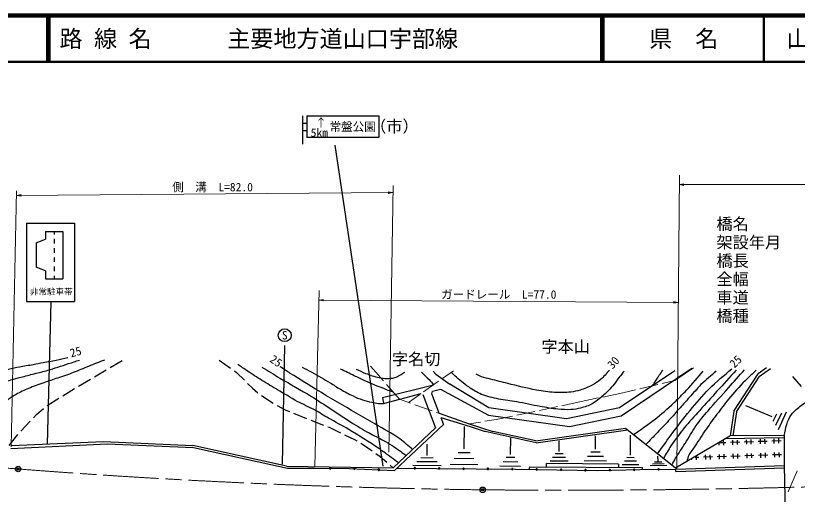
# Model space of a CAD drawing. Units: millimetres, scale not verified. Extents: x 40000 to 680000, y 20000 to 380000.
# Drawn here: x 170887 to 340239, y 276265 to 380000 of the extents above; entities that cross this region are included whole.
import ezdxf
from ezdxf.enums import TextEntityAlignment as Align

# ---------------------------------------------------------------- set-up
doc = ezdxf.new("R2010")
doc.units = ezdxf.units.MM
doc.header["$LTSCALE"] = 1000
doc.header["$PDMODE"] = 32
doc.header["$PDSIZE"] = 500
doc.linetypes.add('CHAIN', pattern=[18.5, 12, -1.5, 3.5, -1.5])
for name, color, linetype, lineweight in [('M-BGD', 7, 'Continuous', 25), ('M-BMK', 2, 'CHAIN', 13), ('M-BMK-HTXT', 7, 'Continuous', 13), ('M-BMK-SRVR', 3, 'Continuous', 25), ('M-STR-HTXT', 7, 'Continuous', 13), ('M-STR-STR1', 1, 'Continuous', 25), ('M-STR-STRC', 7, 'Continuous', 25), ('M-TTL', 2, 'Continuous', 140), ('M-TTL-LINE', 7, 'Continuous', 50)]:
    doc.layers.add(name, color=color, linetype=linetype, lineweight=lineweight)
doc.layers.add('M-TTL-TXT', color=7, linetype='Continuous')
doc.styles.add('ＭＳ ゴシック', font='')
doc.styles.get('ＭＳ ゴシック').set_extended_font_data('MS Gothic')

# ---------------------------------------------------------------- blocks, each defined once
blk = doc.blocks.new('open_arrow')
at = {"color": 0, "linetype": 'Continuous', "lineweight": -2}
blk.add_lwpolyline([(7.5, 1.25), (0, 0), (7.5, -1.25)], dxfattribs=at)

msp = doc.modelspace()

# ---------------------------------------------------------------- linework, layer by layer
at = {"layer": 'M-BGD'}
for p, q in [((191388, 303739), (193968, 305250)), ((215006, 305332), (217451, 303610)), ((187946, 301723), (190527, 303235)), ((302065, 293247), (317369, 303633)), ((333541, 303669), (331748, 302348)), ((334385, 303500), (331947, 301760)), ((218266, 303036), (218770, 302680)), ((218770, 302680), (220446, 300999)), ((261366, 302961), (261924, 302326)), ((261924, 302326), (264972, 300174)), ((313681, 303001), (301717, 295032)), ((326480, 294306), (331748, 302348)), ((327045, 294121), (331947, 301760)), ((341138, 299617), (339239, 301820)), ((184505, 299708), (187086, 301219)), ((221150, 300293), (222180, 299259)), ((250330, 297227), (261405, 299986)), ((273374, 295010), (264972, 300174)), ((181114, 297610), (183648, 299199)), ((222180, 299259), (223376, 298302)), ((250593, 295968), (258720, 298103)), ((261022, 298060), (261231, 298613)), ((262622, 293844), (261022, 298060)), ((261231, 298613), (262893, 299038)), ((262893, 299038), (273342, 293440)), ((177735, 295492), (180269, 297081)), ((224167, 297697), (226656, 296038)), ((250330, 297227), (250593, 295968)), ((259104, 297878), (261849, 290660)), ((175429, 293589), (176959, 294869)), ((227514, 295532), (229436, 294501)), ((290207, 292635), (273374, 295010)), ((301717, 295032), (290207, 292635)), ((334757, 293088), (329089, 295464)), ((174744, 292865), (175429, 293589)), ((229436, 294501), (230189, 294204)), ((231116, 293838), (233898, 292740)), ((262622, 293844), (269118, 291550)), ((273342, 293440), (290877, 290979)), ((290877, 290979), (302065, 293247)), ((326480, 294306), (325654, 288963)), ((327045, 294121), (326291, 288966)), ((335687, 293668), (334928, 292048)), ((336766, 293863), (335500, 291161)), ((337845, 294057), (336072, 290275)), ((172004, 289968), (174059, 292141)), ((234825, 292373), (237607, 291274)), ((263548, 291403), (252955, 281423)), ((263006, 292907), (263585, 291438)), ((263006, 292907), (269382, 290941)), ((269118, 291550), (274264, 289904)), ((238534, 290908), (238775, 290813)), ((238775, 290813), (241234, 289623)), ((261849, 290660), (252699, 282015)), ((268079, 286117), (268155, 290952)), ((269382, 290941), (272626, 289865)), ((283676, 287464), (272626, 289865)), ((283560, 287885), (274264, 289904)), ((283560, 287885), (303015, 290590)), ((283676, 287464), (303482, 290219)), ((303026, 290581), (314133, 281765)), ((169479, 286884), (171328, 289236)), ((242132, 289189), (244306, 288136)), ((244306, 288136), (244804, 287849)), ((278094, 284877), (278151, 288490)), ((296504, 286063), (296527, 288933)), ((304094, 284742), (304081, 289109)), ((313847, 281992), (325643, 288963)), ((324279, 286942), (324246, 287938)), ((337405, 288544), (324488, 288281)), ((337384, 289013), (325643, 288963)), ((326272, 287008), (326239, 288004)), ((327268, 287041), (327235, 288038)), ((329261, 287108), (329228, 288104)), ((330258, 287141), (330224, 288137)), ((332250, 287207), (332217, 288204)), ((333247, 287241), (333214, 288237)), ((335240, 287307), (335206, 288303)), ((336236, 287340), (336203, 288337)), ((169815, 286192), (190681, 287188)), ((170022, 286827), (189908, 287702)), ((189908, 287702), (209255, 286887)), ((190681, 287188), (209428, 286398)), ((229566, 282378), (209255, 286887)), ((209428, 286398), (229782, 281926)), ((245668, 287350), (246234, 287023)), ((246234, 287023), (248136, 285665)), ((260021, 284697), (260039, 287168)), ((288646, 285548), (288664, 287898)), ((324761, 287456), (323090, 287401)), ((323283, 286908), (323263, 287510)), ((327750, 287556), (325757, 287490)), ((330739, 287656), (328746, 287589)), ((333728, 287755), (331736, 287689)), ((336718, 287855), (334725, 287789)), ((248947, 285085), (249838, 284449)), ((269349, 285240), (266781, 285281)), ((289487, 285019), (287796, 285032)), ((297531, 285417), (295466, 285433)), ((310080, 283461), (310016, 284566)), ((320393, 283820), (320360, 284816)), ((321390, 283853), (321356, 284849)), ((323382, 283919), (323349, 284916)), ((324379, 283952), (324346, 284949)), ((327850, 284567), (325857, 284500)), ((326372, 284019), (326338, 285015)), ((327368, 284052), (327335, 285048)), ((330839, 284667), (328846, 284600)), ((329361, 284118), (329328, 285115)), ((330357, 284152), (330324, 285148)), ((333828, 284766), (331835, 284700)), ((332350, 284218), (332317, 285215)), ((333346, 284251), (333313, 285248)), ((336817, 284866), (334825, 284799)), ((335339, 284318), (335306, 285314)), ((336336, 284351), (336303, 285347)), ((249838, 284449), (251282, 283220)), ((262209, 283308), (257814, 283340)), ((261336, 284138), (258699, 284157)), ((270185, 283943), (265905, 284010)), ((279668, 283252), (276469, 283303)), ((279043, 284222), (277124, 284252)), ((301513, 282833), (285874, 282943)), ((285881, 282239), (285874, 282943)), ((290602, 283443), (286656, 283475)), ((290044, 284231), (287226, 284253)), ((298893, 283492), (294073, 283531)), ((298212, 284454), (294769, 284482)), ((301513, 282833), (301496, 282151)), ((305400, 283432), (302795, 283447)), ((304877, 284217), (303314, 284225)), ((311399, 282853), (308832, 282842)), ((310864, 283219), (309324, 283213)), ((317404, 283720), (317401, 283821)), ((318882, 284268), (318068, 284241)), ((318400, 283753), (318378, 284436)), ((321871, 284368), (319878, 284301)), ((324860, 284467), (322868, 284401)), ((229566, 282378), (252699, 282015)), ((229782, 281926), (235618, 281914)), ((235618, 281914), (243193, 281852)), ((243193, 281852), (252955, 281423)), ((252041, 282574), (252699, 282015)), ((253534, 281968), (279181, 281722)), ((263082, 282478), (256929, 282522)), ((271021, 282645), (265029, 282740)), ((280292, 282282), (275814, 282353)), ((279181, 281722), (296992, 281469)), ((282107, 281680), (282313, 282259)), ((282297, 282259), (306707, 282122)), ((296992, 281469), (306108, 281638)), ((305924, 282647), (302276, 282668)), ((306108, 281638), (313997, 281760)), ((306688, 281647), (306707, 282122)), ((311934, 282486), (308340, 282472)), ((313923, 281231), (337414, 282014)), ((313923, 281231), (313939, 281759)), ((313997, 281760), (337386, 282540))]:
    msp.add_line(p, q, dxfattribs=at)
for centre, start, end in [((239008, 281886), 179.99996, 359.99996), ((239008, 281886), 359.99996, 179.99996), ((244290, 281804), 179.99996, 359.99996), ((244290, 281804), 359.99996, 179.99996), ((249569, 281572), 359.99996, 179.99996), ((249569, 281572), 179.99996, 359.99996), ((257348, 281932), 179.99996, 359.99996), ((257348, 281932), 359.99996, 179.99996), ((262632, 281881), 179.99996, 359.99996), ((262632, 281881), 359.99996, 179.99996), ((267916, 281830), 179.99996, 359.99996), ((267916, 281830), 359.99996, 179.99996), ((273199, 281779), 359.99996, 179.99996), ((273199, 281779), 179.99996, 359.99996), ((278483, 281729), 359.99996, 179.99996), ((278483, 281729), 179.99996, 359.99996), ((283766, 281657), 179.99996, 359.99996), ((283766, 281657), 359.99996, 179.99996), ((289050, 281582), 179.99996, 359.99996), ((289050, 281582), 359.99996, 179.99996), ((294333, 281507), 359.99996, 179.99996), ((294333, 281507), 179.99996, 359.99996), ((299616, 281517), 179.99996, 359.99996), ((299616, 281517), 359.99996, 179.99996), ((304899, 281615), 359.99996, 179.99996), ((304899, 281615), 179.99996, 359.99996), ((310183, 281701), 359.99996, 179.99996), ((310183, 281701), 179.99996, 359.99996)]:
    msp.add_arc(centre, 150, start, end, dxfattribs=at)
for points, knots in [([(182194, 305863), (181350, 305666), (180511, 305448), (179662, 305272), (178738, 305081), (177804, 304939), (176876, 304766), (176144, 304629), (175415, 304477), (174682, 304344), (173699, 304165), (172708, 304027), (171727, 303837), (170936, 303685), (170139, 303551), (169364, 303331), (168559, 303102), (167776, 302800), (167000, 302487), (166113, 302129), (165229, 301754), (164384, 301305), (163625, 300902), (162868, 300481), (162189, 299955), (161324, 299284), (160546, 298499), (159826, 297676), (159221, 296985), (158738, 296196), (158194, 295456)], [0, 0, 0, 0, 1, 1, 1, 2, 2, 2, 3, 3, 3, 4, 4, 4, 5, 5, 5, 6, 6, 6, 7, 7, 7, 8, 8, 8, 9, 9, 9, 10, 10, 10, 10]), ([(162344, 297229), (162461, 297462), (162533, 297724), (162696, 297929), (162969, 298273), (163356, 298510), (163708, 298773), (163952, 298955), (164200, 299136), (164468, 299279), (165247, 299695), (166078, 300013), (166916, 300292), (167881, 300614), (168888, 300788), (169870, 301052), (170576, 301241), (171275, 301453), (171981, 301643), (172963, 301907), (173950, 302149), (174935, 302402), (175920, 302656), (176912, 302880), (177889, 303162), (178599, 303367), (179296, 303612), (180000, 303837), (181576, 304343), (183151, 304850), (184727, 305357)], [0, 0, 0, 0, 1, 1, 1, 2, 2, 2, 3, 3, 3, 4, 4, 4, 5, 5, 5, 6, 6, 6, 7, 7, 7, 8, 8, 8, 9, 9, 9, 10, 10, 10, 10]), ([(190129, 305357), (188975, 304907), (187818, 304466), (186668, 304006), (185567, 303566), (184485, 303077), (183376, 302656), (182261, 302232), (181128, 301859), (180000, 301474), (178989, 301129), (177966, 300822), (176961, 300461), (175854, 300064), (174750, 299656), (173669, 299195), (172754, 298805), (171837, 298412), (170968, 297929), (170381, 297603), (169828, 297218), (169279, 296831), (168296, 296137), (167343, 295398), (166410, 294637), (165745, 294095), (165045, 293583), (164468, 292949), (163980, 292411), (163596, 291786), (163202, 291176), (163103, 291022), (163018, 290859), (162926, 290701)], [0, 0, 0, 0, 1, 1, 1, 2, 2, 2, 3, 3, 3, 4, 4, 4, 5, 5, 5, 6, 6, 6, 7, 7, 7, 8, 8, 8, 9, 9, 9, 10, 10, 10, 11, 11, 11, 11]), ([(253821, 283075), (253299, 283468), (252781, 283867), (252254, 284254), (251361, 284911), (250472, 285574), (249553, 286196), (247427, 287635), (245259, 289017), (243054, 290332), (241615, 291190), (240120, 291950), (238664, 292780), (237646, 293361), (236657, 293994), (235626, 294552), (234408, 295211), (233128, 295749), (231912, 296409), (230449, 297204), (229038, 298091), (227607, 298942), (226478, 299612), (225344, 300273), (224230, 300967), (223178, 301624), (222141, 302307), (221107, 302993), (220399, 303464), (219700, 303950), (218997, 304428)], [0, 0, 0, 0, 1, 1, 1, 2, 2, 2, 3, 3, 3, 4, 4, 4, 5, 5, 5, 6, 6, 6, 7, 7, 7, 8, 8, 8, 9, 9, 9, 10, 10, 10, 10]), ([(224230, 303837), (225525, 303050), (226811, 302248), (228113, 301474), (230378, 300128), (232704, 298884), (234950, 297507), (236408, 296613), (237823, 295653), (239255, 294721), (240721, 293768), (242163, 292779), (243645, 291851), (244896, 291067), (246153, 290290), (247443, 289572), (248466, 289003), (249551, 288550), (250566, 287968), (251839, 287238), (253087, 286459), (254280, 285605), (254697, 285306), (255080, 284964), (255481, 284643)], [0, 0, 0, 0, 1, 1, 1, 2, 2, 2, 3, 3, 3, 4, 4, 4, 5, 5, 5, 6, 6, 6, 7, 7, 7, 8, 8, 8, 8]), ([(256890, 285975), (255964, 286752), (255098, 287606), (254112, 288306), (252403, 289518), (250514, 290451), (248709, 291514), (246014, 293100), (243300, 294652), (240606, 296241), (239280, 297022), (237954, 297804), (236639, 298604), (234544, 299879), (232459, 301169), (230392, 302487), (229655, 302957), (228929, 303443), (228198, 303922)], [0, 0, 0, 0, 1, 1, 1, 2, 2, 2, 3, 3, 3, 4, 4, 4, 5, 5, 5, 6, 6, 6, 6]), ([(232925, 303837), (233628, 303472), (234341, 303123), (235035, 302740), (235720, 302363), (236383, 301948), (237061, 301558), (237705, 301188), (238364, 300842), (239002, 300461), (239773, 300001), (240504, 299476), (241281, 299026), (242163, 298515), (243061, 298027), (243982, 297591), (244644, 297278), (245314, 296977), (246008, 296747), (246669, 296528), (247353, 296385), (248034, 296240), (248509, 296139), (248985, 296034), (249469, 295987), (249842, 295951), (250218, 295975), (250593, 295968)], [0, 0, 0, 0, 1, 1, 1, 2, 2, 2, 3, 3, 3, 4, 4, 4, 5, 5, 5, 6, 6, 6, 7, 7, 7, 8, 8, 8, 9, 9, 9, 9]), ([(252717, 298414), (252225, 298590), (251729, 298754), (251242, 298942), (249651, 299552), (248070, 300190), (246515, 300883), (245744, 301226), (244995, 301613), (244236, 301980), (243250, 302457), (242266, 302937), (241281, 303415)], [0, 0, 0, 0, 1, 1, 1, 2, 2, 2, 3, 3, 3, 4, 4, 4, 4]), ([(244658, 303415), (245333, 303106), (245990, 302753), (246683, 302487), (247647, 302116), (248627, 301766), (249638, 301558), (250192, 301445), (250760, 301390), (251326, 301390), (251892, 301390), (252473, 301393), (253014, 301558), (253809, 301801), (254477, 302346), (255209, 302740)], [0, 0, 0, 0, 1, 1, 1, 2, 2, 2, 3, 3, 3, 4, 4, 4, 5, 5, 5, 5]), ([(299524, 303162), (298877, 302487), (298300, 301737), (297583, 301136), (297038, 300680), (296436, 300290), (295810, 299955), (294977, 299507), (294097, 299138), (293193, 298857), (292535, 298653), (291853, 298514), (291167, 298435), (289993, 298300), (288803, 298288), (287622, 298351), (286319, 298420), (285024, 298626), (283739, 298857), (281637, 299235), (279571, 299794), (277493, 300292), (276252, 300590), (275015, 300905), (273779, 301221), (273131, 301386), (272464, 301492), (271838, 301727), (271425, 301882), (271050, 302121), (270656, 302318)], [0, 0, 0, 0, 1, 1, 1, 2, 2, 2, 3, 3, 3, 4, 4, 4, 5, 5, 5, 6, 6, 6, 7, 7, 7, 8, 8, 8, 9, 9, 9, 10, 10, 10, 10]), ([(308774, 299784), (308926, 299982), (309087, 300173), (309231, 300377), (309620, 300924), (309955, 301507), (310329, 302065), (310576, 302434), (310835, 302796), (311088, 303162)], [0, 0, 0, 0, 1, 1, 1, 2, 2, 2, 3, 3, 3, 3]), ([(309969, 285070), (310905, 286374), (311819, 287693), (312776, 288981), (314153, 290833), (315525, 292691), (316997, 294468), (318319, 296064), (319670, 297643), (321133, 299110), (322680, 300663), (324397, 302037), (326029, 303500)], [0, 0, 0, 0, 1, 1, 1, 2, 2, 2, 3, 3, 3, 4, 4, 4, 4]), ([(326957, 303162), (325579, 301643), (324196, 300127), (322821, 298604), (321580, 297228), (320342, 295850), (319107, 294468), (317979, 293205), (316798, 291985), (315731, 290669), (314717, 289420), (313756, 288124), (312861, 286787), (312274, 285909), (311770, 284978), (311224, 284074)], [0, 0, 0, 0, 1, 1, 1, 2, 2, 2, 3, 3, 3, 4, 4, 4, 5, 5, 5, 5]), ([(313047, 282627), (313323, 283113), (313587, 283606), (313874, 284085), (314523, 285170), (315228, 286222), (315900, 287293), (316692, 288556), (317404, 289873), (318263, 291091), (319071, 292237), (319975, 293313), (320880, 294383), (322320, 296088), (323866, 297701), (325354, 299364), (326510, 300656), (327661, 301952), (328814, 303246)], [0, 0, 0, 0, 1, 1, 1, 2, 2, 2, 3, 3, 3, 4, 4, 4, 5, 5, 5, 6, 6, 6, 6]), ([(331347, 303162), (330531, 302402), (329679, 301679), (328899, 300883), (327658, 299616), (326486, 298281), (325354, 296916), (324470, 295850), (323651, 294732), (322821, 293624), (322048, 292592), (321277, 291559), (320542, 290501), (319697, 289282), (318913, 288022), (318094, 286787), (317646, 286110), (317106, 285487), (316744, 284761), (316533, 284339), (316431, 283871), (316275, 283427)], [0, 0, 0, 0, 1, 1, 1, 2, 2, 2, 3, 3, 3, 4, 4, 4, 5, 5, 5, 6, 6, 6, 7, 7, 7, 7]), ([(337406, 289013), (337581, 289818), (337663, 290649), (337931, 291429), (338184, 292167), (338480, 292912), (338944, 293539), (339535, 294340), (340330, 294984), (341138, 295565), (342519, 296557), (344121, 297196), (345612, 298013), (347357, 298969), (349083, 299960), (350845, 300883), (352517, 301759), (354220, 302574), (355910, 303415), (356153, 303536), (356397, 303657), (356641, 303777)], [0, 0, 0, 0, 1, 1, 1, 2, 2, 2, 3, 3, 3, 4, 4, 4, 5, 5, 5, 6, 6, 6, 7, 7, 7, 7]), ([(258838, 302740), (259373, 302205), (259914, 301677), (260442, 301136), (260795, 300776), (261139, 300408), (261487, 300044)], [0, 0, 0, 0, 1, 1, 1, 2, 2, 2, 2]), ([(302732, 302993), (302366, 302543), (301987, 302103), (301634, 301643), (301254, 301147), (300927, 300611), (300537, 300123), (300139, 299625), (299724, 299138), (299271, 298688), (298662, 298084), (298001, 297533), (297329, 297000), (296840, 296612), (296362, 296196), (295810, 295903), (295016, 295481), (294148, 295201), (293278, 294974), (292588, 294795), (291878, 294682), (291167, 294637), (290240, 294577), (289307, 294637), (288382, 294721), (287078, 294840), (285788, 295085), (284499, 295312), (282804, 295610), (281130, 296026), (279434, 296325), (278145, 296552), (276832, 296645), (275552, 296916), (274296, 297182), (273022, 297436), (271838, 297929), (270848, 298340), (269936, 298927), (269052, 299532), (267979, 300267), (266983, 301114), (266013, 301980), (265757, 302209), (265525, 302464), (265281, 302705)], [0, 0, 0, 0, 1, 1, 1, 2, 2, 2, 3, 3, 3, 4, 4, 4, 5, 5, 5, 6, 6, 6, 7, 7, 7, 8, 8, 8, 9, 9, 9, 10, 10, 10, 11, 11, 11, 12, 12, 12, 13, 13, 13, 14, 14, 14, 15, 15, 15, 15]), ([(304743, 289218), (306239, 290293), (307784, 291302), (309231, 292442), (310720, 293615), (312148, 294866), (313536, 296156), (314469, 297023), (315367, 297928), (316237, 298857), (317491, 300196), (318657, 301615), (319867, 302993)], [0, 0, 0, 0, 1, 1, 1, 2, 2, 2, 3, 3, 3, 4, 4, 4, 4]), ([(322652, 302993), (321555, 302008), (320406, 301078), (319360, 300039), (318470, 299154), (317672, 298182), (316828, 297253), (316265, 296634), (315697, 296020), (315140, 295396), (314316, 294475), (313524, 293525), (312692, 292611), (311781, 291610), (310840, 290637), (309906, 289656), (309086, 288795), (308258, 287941), (307433, 287083)], [0, 0, 0, 0, 1, 1, 1, 2, 2, 2, 3, 3, 3, 4, 4, 4, 5, 5, 5, 6, 6, 6, 6])]:
    msp.add_open_spline(points, degree=3, knots=knots, dxfattribs=at)
at = {"layer": 'M-BMK'}
for centre, radius, start, end in [((266230, 1607796), 1329415, 261.55231, 265.91025), ((291132, 1826745), 1549610, 265.56923, 269.29553), ((290287, 2175489), 1898324, 269.45044, 272.46775)]:
    msp.add_arc(centre, radius, start, end, dxfattribs=at)
at = {"layer": 'M-BMK-HTXT'}
for p, q in [((247798, 304051), (250607, 300832)), ((317766, 303663), (313684, 300946)), ((265776, 303052), (263331, 301337)), ((251262, 300081), (254071, 296863)), ((262514, 300764), (259250, 298474)), ((306129, 299159), (310010, 300077)), ((310980, 300306), (313684, 300946)), ((298089, 297357), (302454, 298290)), ((302454, 298290), (305159, 298930)), ((254071, 296863), (256424, 296032)), ((258434, 297902), (255988, 296186)), ((292749, 296214), (297114, 297148)), ((257364, 295700), (261125, 294373)), ((284361, 294450), (288263, 295271)), ((289239, 295476), (292749, 296214)), ((262065, 294041), (265825, 292713)), ((274997, 292481), (278507, 293219)), ((279483, 293425), (283385, 294245)), ((266765, 292381), (269118, 291550)), ((269118, 291550), (271566, 291938)), ((272550, 292094), (274997, 292481)), ((340192, 281401), (338280, 276797))]:
    msp.add_line(p, q, dxfattribs=at)
at = {"layer": 'M-BMK-SRVR'}
for centre in [(171417, 281766), (272079, 277252)]:
    msp.add_circle(centre, 598, dxfattribs=at)
for p in [(171417, 281766), (272079, 277252)]:
    msp.add_point(p, dxfattribs=at)
at = {"layer": 'M-STR-HTXT'}
for p, q in [((314133, 281765), (314670, 345446)), ((251728, 285374), (252640, 343215)), ((445978, 343473), (314653, 343393)), ((169935, 286590), (171106, 342055)), ((171085, 341061), (252615, 341664)), ((235682, 282282), (236666, 320410)), ((236613, 318362), (314437, 317859))]:
    msp.add_line(p, q, dxfattribs=at)
at = {"layer": 'M-STR-STR1'}
for p, q in [((337406, 289013), (337386, 282540)), ((337386, 282540), (337924, 259080))]:
    msp.add_line(p, q, dxfattribs=at)
at = {"layer": 'M-STR-STRC'}
for p, q in [((232997, 358296), (232997, 352171)), ((233994, 358296), (249554, 358296)), ((233994, 358296), (233994, 353561)), ((249554, 358296), (249554, 353561)), ((232997, 356718), (233994, 356718)), ((232997, 355139), (233994, 355139)), ((249554, 353561), (233994, 353561)), ((250474, 282390), (240145, 351941)), ((173254, 335041), (173254, 318092)), ((173254, 335041), (183623, 335041)), ((183623, 335041), (183623, 318092)), ((177342, 333246), (177342, 331551)), ((177342, 333246), (181130, 333246)), ((179236, 333246), (179236, 332598)), ((181130, 333246), (181130, 322977)), ((175348, 330754), (177342, 331551)), ((175348, 330754), (175348, 325470)), ((179236, 331601), (179236, 330604)), ((179236, 329607), (179236, 328610)), ((179236, 327613), (179236, 326616)), ((177342, 324672), (175348, 325470)), ((179236, 325619), (179236, 324622)), ((177342, 324672), (177342, 322977)), ((179236, 323625), (179236, 322977)), ((177342, 322977), (181130, 322977)), ((173254, 318092), (183623, 318092)), ((177770, 287168), (178620, 318009)), ((228671, 282835), (229186, 308506))]:
    msp.add_line(p, q, dxfattribs=at)
msp.add_circle((229189, 310751), 1393, dxfattribs=at)
at = {"layer": 'M-TTL'}
msp.add_line((680000, 380000), (40000, 380000), dxfattribs=at)
at = {"layer": 'M-TTL-LINE'}
for p, q in [((177750, 380000), (177750, 370000)), ((178250, 380000), (178250, 370000)), ((297750, 380000), (297750, 370000)), ((298250, 380000), (298250, 370000)), ((333000, 380000), (333000, 370000)), ((40000, 370000), (680000, 370000))]:
    msp.add_line(p, q, dxfattribs=at)

# ---------------------------------------------------------------- block references
at = {"layer": 'M-STR-HTXT', "xscale": 133, "yscale": 133}
msp.add_blockref('open_arrow', (314653, 343393), dxfattribs=at)
for p, rotation in [((171085, 341061), 0.4), ((252615, 341664), 180.4), ((236613, 318362), 359.6), ((314437, 317859), 179.6)]:
    msp.add_blockref('open_arrow', p, dxfattribs=dict(at, rotation=rotation))

# ---------------------------------------------------------------- texts
at = {"layer": 'M-BGD', "style": 'ＭＳ ゴシック'}
for s, rotation, p in [('25', 15.288, (183062, 305401)), ('25', 324.895, (225440, 304682)), ('30', 48.548, (300626, 302911)), ('25', 45, (327015, 303132))]:
    msp.add_text(s, height=1833, rotation=rotation, dxfattribs=at).set_placement(p, align=Align.BOTTOM_LEFT)
at = {"layer": 'M-BMK-HTXT', "style": 'ＭＳ ゴシック'}
for s, p in [('字本山', (284788, 306222)), ('字名切', (252402, 303525))]:
    msp.add_text(s, height=2566, dxfattribs=at).set_placement(p, align=Align.BOTTOM_LEFT)
at = {"layer": 'M-STR-HTXT', "style": 'ＭＳ ゴシック'}
for s, p in [('側\u3000溝\u3000L=82.0', (204805, 341375)), ('ガードレール\u3000L=77.0', (263063, 318111))]:
    msp.add_text(s, height=1833, dxfattribs=at).set_placement(p, align=Align.BOTTOM_LEFT)
for s, p in [('橋名', (322714, 332815)), ('架設年月', (322712, 328827)), ('橋長', (322711, 324839)), ('全幅', (322709, 320851)), ('車道', (322708, 316863)), ('橋種', (322707, 312876))]:
    msp.add_text(s, height=2566, rotation=359.984, dxfattribs=at).set_placement(p, align=Align.BOTTOM_LEFT)
at = {"layer": 'M-STR-STRC', "style": 'ＭＳ ゴシック'}
for s, p in [('↑', (237048, 356830)), ('5km', (236675, 354649)), ('常盤公園', (243895, 355929)), ('S', (229189, 310751))]:
    msp.add_text(s, height=1833, dxfattribs=at).set_placement(p, align=Align.MIDDLE_CENTER)
msp.add_text('（市）', height=2566, dxfattribs=at).set_placement((252946, 353967), align=Align.BOTTOM_CENTER)
msp.add_text('非常駐車帯', height=1320, dxfattribs=at).set_placement((173993, 319131), align=Align.BOTTOM_LEFT)
at = {"layer": 'M-TTL-TXT', "style": 'ＭＳ ゴシック'}
for s, p in [('路 線 名', (180380, 375000)), ('主要地方道山口宇部線', (216734, 375000))]:
    msp.add_text(s, height=3666, dxfattribs=at).set_placement(p, align=Align.MIDDLE_LEFT)
for s, p in [('県\u3000名', (315625, 375000)), ('山\u3000口\u3000県', (350375, 375000))]:
    msp.add_text(s, height=3666, dxfattribs=at).set_placement(p, align=Align.MIDDLE_CENTER)

doc.saveas('drawing.dxf')
